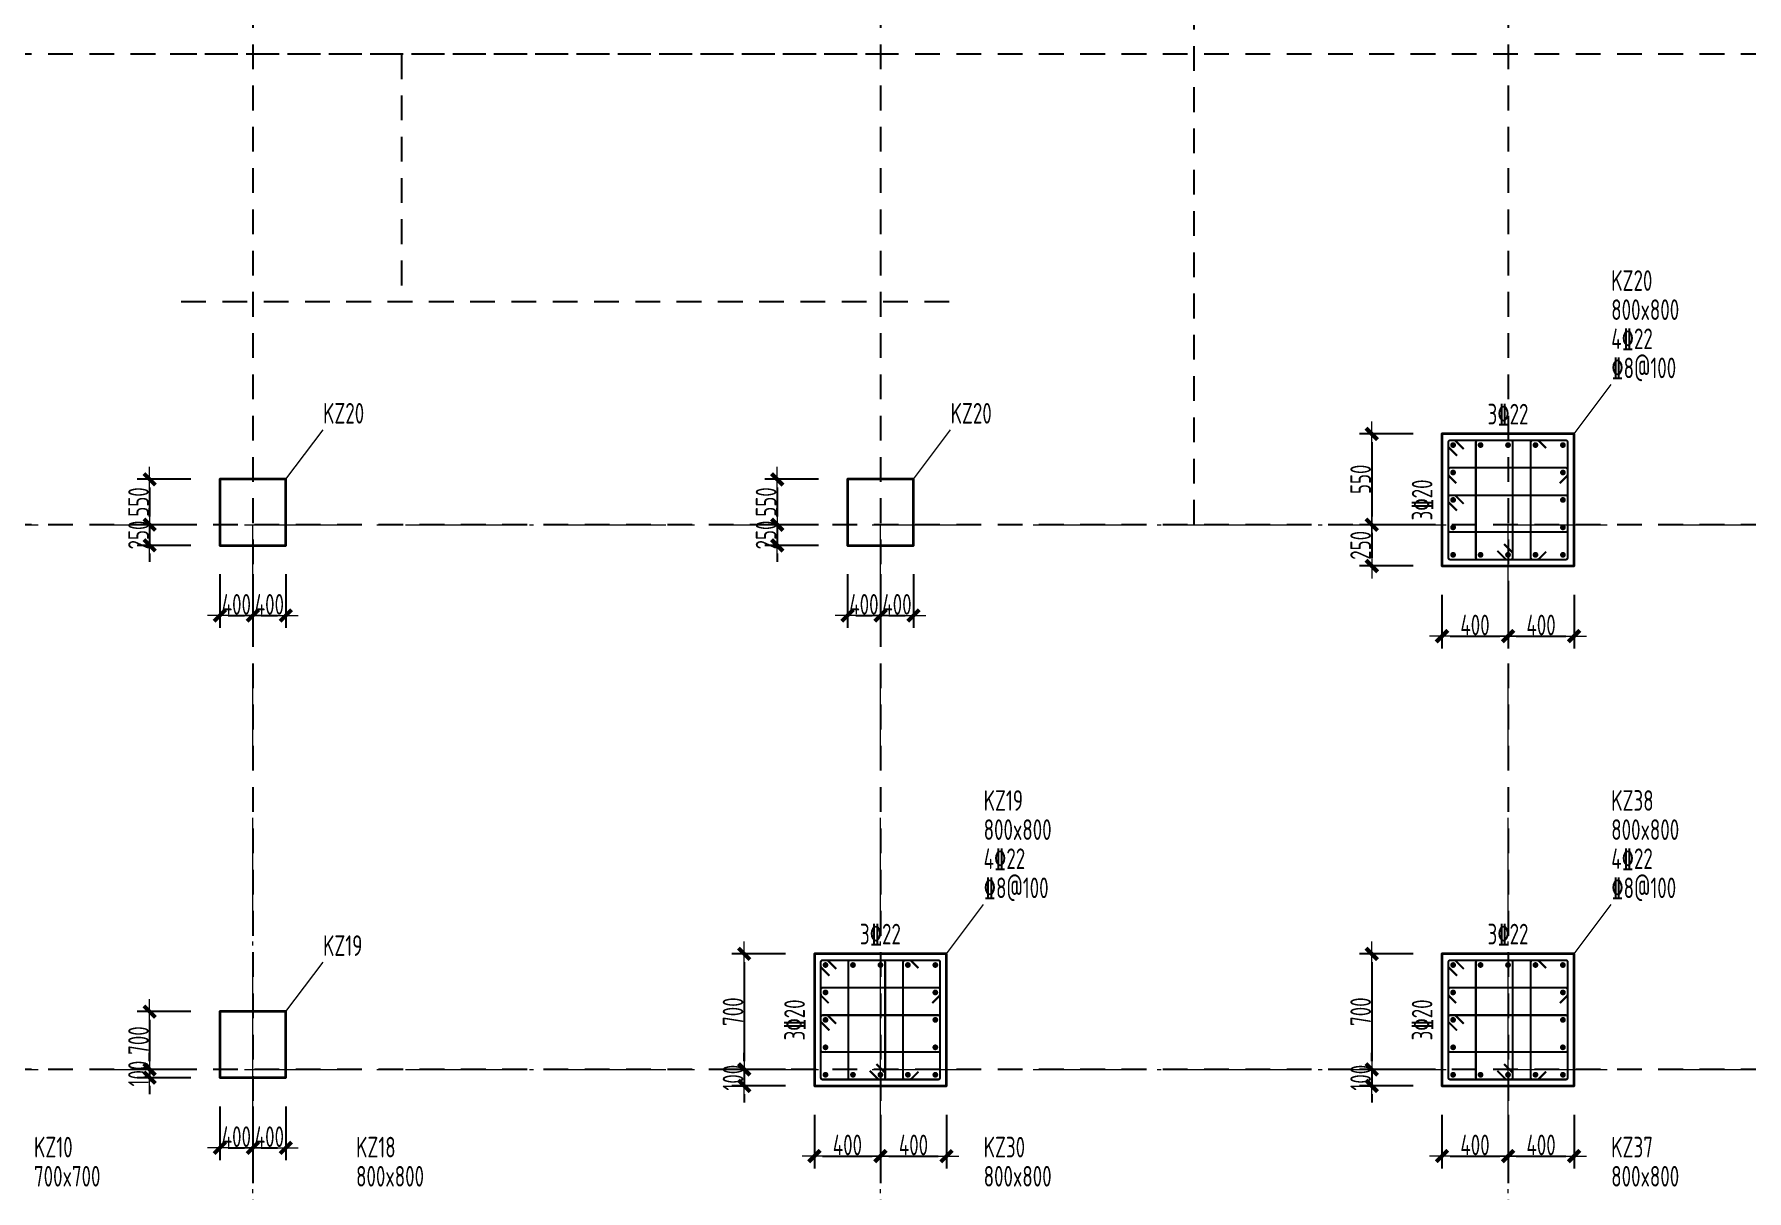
# Model space of a CAD drawing. Header units: millimetres. Extents: x 539196 to 807275, y 431843 to 1156631.
# Drawn here: x 617021 to 637759, y 628489 to 642502 of the extents above; entities that cross this region are included whole.
import ezdxf
from ezdxf.enums import TextEntityAlignment as Align

# ---------------------------------------------------------------- set-up
doc = ezdxf.new("R2010")
doc.units = ezdxf.units.MM
doc.header["$MEASUREMENT"] = 0
for name, pattern in [('DOTE', [2.42, 2, -0.2, 0.02, -0.2]), ('点划线', [1850, 1200, -300, 50, -300]), ('虚线', [500, 300, -200])]:
    doc.linetypes.add(name, pattern=pattern)
doc.layers.add('DOTE', color=1, linetype='DOTE')
for name, color, linetype, lineweight in [('柱原位标注', 7, 'Continuous', 18), ('柱尺寸标注', 3, 'Continuous', 18), ('柱标注引线', 2, 'Continuous', 18), ('柱箍筋', 1, 'Continuous', 25), ('柱纵筋', 1, 'Continuous', 70), ('柱集中标注', 2, 'Continuous', 18), ('砼柱', 2, 'Continuous', 35), ('网格', 9, '点划线', 18)]:
    doc.layers.add(name, color=color, linetype=linetype, lineweight=lineweight)
doc.styles.add('样式 1_yjk', font='yjkeng.shx', dxfattribs={"width": 0.7, "bigfont": 'yjkchn.shx'})
doc.dimstyles.new('盈建科结构_yjk', dxfattribs={"dimscale": 100, "dimtxt": 2.5, "dimasz": 1, "dimexe": 1.5, "dimexo": 0.625, "dimgap": 0.1, "dimtad": 1, "dimdec": 0, "dimrnd": 1, "dimzin": 0, "dimdsep": 46, "dimtxsty": '样式 1_yjk', "dimblk": '_yjkbk', "dimblk1": 'ARCHTICK', "dimblk2": 'ARCHTICK', "dimcen": 0.09, "dimadec": 0, "dimazin": 0, "dimtfac": 1, "dimtdec": 4, "dimtix": 1, "dimtmove": 2, "dimatfit": 3, "dimfxl": 0, "dimtolj": 1, "dimtzin": 0, "dimarcsym": 0})

# ---------------------------------------------------------------- blocks, each defined once
blk = doc.blocks.new('_yjkbk')
blk.add_line((-1, 0), (1.5, 0))
blk.add_lwpolyline([(-0.7, -0.7, 0.5, 0.5, 0), (0.7, 0.7, 0.5, 0.5, 0)], format="xyseb")
blk = doc.blocks.new('*D2238')
at = {"layer": 'Defpoints', "color": 0}
for p in [(626868, 636309), (627268, 636309), (627268, 635459)]:
    blk.add_point(p, dxfattribs=at)
at = {"layer": '柱尺寸标注', "color": 0, "lineweight": -2}
for p, q in [((626868, 635959), (626868, 635309)), ((627268, 635959), (627268, 635309)), ((626968, 635459), (627168, 635459))]:
    blk.add_line(p, q, dxfattribs=at)
at = {"layer": '柱尺寸标注', "color": 0, "lineweight": -2, "xscale": 100, "yscale": 100, "zscale": 100, "rotation": 180}
blk.add_blockref('_yjkbk', (626868, 635459), dxfattribs=at)
at = {"layer": '柱尺寸标注', "color": 0, "lineweight": -2, "xscale": 100, "yscale": 100, "zscale": 100}
blk.add_blockref('_yjkbk', (627268, 635459), dxfattribs=at)
at = {"layer": '柱尺寸标注', "color": 0, "insert": (627068, 635594), "char_height": 250, "attachment_point": 5, "style": '样式 1_yjk'}
blk.add_mtext('\\A1;400', dxfattribs=at)
blk = doc.blocks.new('_ARCHTICK')
at = {"color": 0, "linetype": 'ByBlock', "const_width": 0.15}
blk.add_lwpolyline([(-0.5, -0.5), (0.5, 0.5)], dxfattribs=at)
blk = doc.blocks.new('*D2239')
at = {"layer": 'Defpoints', "color": 0}
for p in [(627268, 636309), (627668, 636309), (627668, 635459)]:
    blk.add_point(p, dxfattribs=at)
at = {"layer": '柱尺寸标注', "color": 0, "lineweight": -2}
for p, q in [((627268, 635959), (627268, 635309)), ((627668, 635959), (627668, 635309)), ((627368, 635459), (627568, 635459))]:
    blk.add_line(p, q, dxfattribs=at)
at = {"layer": '柱尺寸标注', "color": 0, "lineweight": -2, "xscale": 100, "yscale": 100, "zscale": 100, "rotation": 180}
blk.add_blockref('_yjkbk', (627268, 635459), dxfattribs=at)
at = {"layer": '柱尺寸标注', "color": 0, "lineweight": -2, "xscale": 100, "yscale": 100, "zscale": 100}
blk.add_blockref('_yjkbk', (627668, 635459), dxfattribs=at)
at = {"layer": '柱尺寸标注', "color": 0, "insert": (627468, 635594), "char_height": 250, "attachment_point": 5, "style": '样式 1_yjk'}
blk.add_mtext('\\A1;400', dxfattribs=at)
blk = doc.blocks.new('*D2240')
at = {"layer": 'Defpoints', "color": 0}
for p in [(626868, 637109), (626018, 636559), (626868, 636559)]:
    blk.add_point(p, dxfattribs=at)
at = {"layer": '柱尺寸标注', "color": 0, "lineweight": -2}
for p, q in [((626518, 637109), (625868, 637109)), ((626018, 637009), (626018, 636659)), ((626518, 636559), (625868, 636559))]:
    blk.add_line(p, q, dxfattribs=at)
at = {"layer": '柱尺寸标注', "color": 0, "lineweight": -2, "xscale": 100, "yscale": 100, "zscale": 100}
for p, rotation in [((626018, 637109), 90), ((626018, 636559), 270)]:
    blk.add_blockref('_yjkbk', p, dxfattribs=dict(at, rotation=rotation))
at = {"layer": '柱尺寸标注', "color": 0, "insert": (625883, 636834), "char_height": 250, "attachment_point": 5, "rotation": 90, "style": '样式 1_yjk'}
blk.add_mtext('\\A1;550', dxfattribs=at)
blk = doc.blocks.new('*D2241')
at = {"layer": 'Defpoints', "color": 0}
for p in [(626868, 636559), (626018, 636309), (626868, 636309)]:
    blk.add_point(p, dxfattribs=at)
at = {"layer": '柱尺寸标注', "color": 0, "lineweight": -2}
for p, q in [((626018, 636659), (626018, 636759)), ((626518, 636559), (625868, 636559)), ((626018, 636559), (626018, 636309)), ((626518, 636309), (625868, 636309)), ((626018, 636209), (626018, 636109))]:
    blk.add_line(p, q, dxfattribs=at)
at = {"layer": '柱尺寸标注', "color": 0, "lineweight": -2, "xscale": 100, "yscale": 100, "zscale": 100}
for p, rotation in [((626018, 636559), 270), ((626018, 636309), 90)]:
    blk.add_blockref('_yjkbk', p, dxfattribs=dict(at, rotation=rotation))
at = {"layer": '柱尺寸标注', "color": 0, "insert": (625883, 636434), "char_height": 250, "attachment_point": 5, "rotation": 90, "style": '样式 1_yjk'}
blk.add_mtext('\\A1;250', dxfattribs=at)
blk = doc.blocks.new('*D2242')
at = {"layer": 'Defpoints', "color": 0}
for p in [(626468, 629759), (627268, 629759), (627268, 628909)]:
    blk.add_point(p, dxfattribs=at)
at = {"layer": '柱尺寸标注', "color": 0, "lineweight": -2}
for p, q in [((626468, 629409), (626468, 628759)), ((627268, 629409), (627268, 628759)), ((626568, 628909), (627168, 628909))]:
    blk.add_line(p, q, dxfattribs=at)
at = {"layer": '柱尺寸标注', "color": 0, "lineweight": -2, "xscale": 100, "yscale": 100, "zscale": 100, "rotation": 180}
blk.add_blockref('_yjkbk', (626468, 628909), dxfattribs=at)
at = {"layer": '柱尺寸标注', "color": 0, "lineweight": -2, "xscale": 100, "yscale": 100, "zscale": 100}
blk.add_blockref('_yjkbk', (627268, 628909), dxfattribs=at)
at = {"layer": '柱尺寸标注', "color": 0, "insert": (626868, 629044), "char_height": 250, "attachment_point": 5, "style": '样式 1_yjk'}
blk.add_mtext('\\A1;400', dxfattribs=at)
blk = doc.blocks.new('*D2243')
at = {"layer": 'Defpoints', "color": 0}
for p in [(627268, 629759), (628068, 629759), (628068, 628909)]:
    blk.add_point(p, dxfattribs=at)
at = {"layer": '柱尺寸标注', "color": 0, "lineweight": -2}
for p, q in [((627268, 629409), (627268, 628759)), ((628068, 629409), (628068, 628759)), ((627368, 628909), (627968, 628909))]:
    blk.add_line(p, q, dxfattribs=at)
at = {"layer": '柱尺寸标注', "color": 0, "lineweight": -2, "xscale": 100, "yscale": 100, "zscale": 100, "rotation": 180}
blk.add_blockref('_yjkbk', (627268, 628909), dxfattribs=at)
at = {"layer": '柱尺寸标注', "color": 0, "lineweight": -2, "xscale": 100, "yscale": 100, "zscale": 100}
blk.add_blockref('_yjkbk', (628068, 628909), dxfattribs=at)
at = {"layer": '柱尺寸标注', "color": 0, "insert": (627668, 629044), "char_height": 250, "attachment_point": 5, "style": '样式 1_yjk'}
blk.add_mtext('\\A1;400', dxfattribs=at)
blk = doc.blocks.new('*D2244')
at = {"layer": 'Defpoints', "color": 0}
for p in [(626468, 631359), (625618, 629959), (626468, 629959)]:
    blk.add_point(p, dxfattribs=at)
at = {"layer": '柱尺寸标注', "color": 0, "lineweight": -2}
for p, q in [((626118, 631359), (625468, 631359)), ((625618, 631259), (625618, 630059)), ((626118, 629959), (625468, 629959))]:
    blk.add_line(p, q, dxfattribs=at)
at = {"layer": '柱尺寸标注', "color": 0, "lineweight": -2, "xscale": 100, "yscale": 100, "zscale": 100}
for p, rotation in [((625618, 631359), 90), ((625618, 629959), 270)]:
    blk.add_blockref('_yjkbk', p, dxfattribs=dict(at, rotation=rotation))
at = {"layer": '柱尺寸标注', "color": 0, "insert": (625483, 630659), "char_height": 250, "attachment_point": 5, "rotation": 90, "style": '样式 1_yjk'}
blk.add_mtext('\\A1;700', dxfattribs=at)
blk = doc.blocks.new('*D2245')
at = {"layer": 'Defpoints', "color": 0}
for p in [(626468, 629959), (625618, 629759), (626468, 629759)]:
    blk.add_point(p, dxfattribs=at)
at = {"layer": '柱尺寸标注', "color": 0, "lineweight": -2}
for p, q in [((625618, 630059), (625618, 630159)), ((626118, 629959), (625468, 629959)), ((625618, 629959), (625618, 629759)), ((626118, 629759), (625468, 629759)), ((625618, 629659), (625618, 629559))]:
    blk.add_line(p, q, dxfattribs=at)
at = {"layer": '柱尺寸标注', "color": 0, "lineweight": -2, "xscale": 100, "yscale": 100, "zscale": 100}
for p, rotation in [((625618, 629959), 270), ((625618, 629759), 90)]:
    blk.add_blockref('_yjkbk', p, dxfattribs=dict(at, rotation=rotation))
at = {"layer": '柱尺寸标注', "color": 0, "insert": (625483, 629859), "char_height": 250, "attachment_point": 5, "rotation": 90, "style": '样式 1_yjk'}
blk.add_mtext('\\A1;100', dxfattribs=at)
blk = doc.blocks.new('*D2254')
at = {"layer": 'Defpoints', "color": 0}
for p in [(634068, 636059), (634868, 636059), (634868, 635209)]:
    blk.add_point(p, dxfattribs=at)
at = {"layer": '柱尺寸标注', "color": 0, "lineweight": -2}
for p, q in [((634068, 635709), (634068, 635059)), ((634868, 635709), (634868, 635059)), ((634168, 635209), (634768, 635209))]:
    blk.add_line(p, q, dxfattribs=at)
at = {"layer": '柱尺寸标注', "color": 0, "lineweight": -2, "xscale": 100, "yscale": 100, "zscale": 100, "rotation": 180}
blk.add_blockref('_yjkbk', (634068, 635209), dxfattribs=at)
at = {"layer": '柱尺寸标注', "color": 0, "lineweight": -2, "xscale": 100, "yscale": 100, "zscale": 100}
blk.add_blockref('_yjkbk', (634868, 635209), dxfattribs=at)
at = {"layer": '柱尺寸标注', "color": 0, "insert": (634468, 635344), "char_height": 250, "attachment_point": 5, "style": '样式 1_yjk'}
blk.add_mtext('\\A1;400', dxfattribs=at)
blk = doc.blocks.new('*D2255')
at = {"layer": 'Defpoints', "color": 0}
for p in [(634868, 636059), (635668, 636059), (635668, 635209)]:
    blk.add_point(p, dxfattribs=at)
at = {"layer": '柱尺寸标注', "color": 0, "lineweight": -2}
for p, q in [((634868, 635709), (634868, 635059)), ((635668, 635709), (635668, 635059)), ((634968, 635209), (635568, 635209))]:
    blk.add_line(p, q, dxfattribs=at)
at = {"layer": '柱尺寸标注', "color": 0, "lineweight": -2, "xscale": 100, "yscale": 100, "zscale": 100, "rotation": 180}
blk.add_blockref('_yjkbk', (634868, 635209), dxfattribs=at)
at = {"layer": '柱尺寸标注', "color": 0, "lineweight": -2, "xscale": 100, "yscale": 100, "zscale": 100}
blk.add_blockref('_yjkbk', (635668, 635209), dxfattribs=at)
at = {"layer": '柱尺寸标注', "color": 0, "insert": (635268, 635344), "char_height": 250, "attachment_point": 5, "style": '样式 1_yjk'}
blk.add_mtext('\\A1;400', dxfattribs=at)
blk = doc.blocks.new('*D2256')
at = {"layer": 'Defpoints', "color": 0}
for p in [(634068, 637659), (633218, 636559), (634068, 636559)]:
    blk.add_point(p, dxfattribs=at)
at = {"layer": '柱尺寸标注', "color": 0, "lineweight": -2}
for p, q in [((633718, 637659), (633068, 637659)), ((633218, 637559), (633218, 636659)), ((633718, 636559), (633068, 636559))]:
    blk.add_line(p, q, dxfattribs=at)
at = {"layer": '柱尺寸标注', "color": 0, "lineweight": -2, "xscale": 100, "yscale": 100, "zscale": 100}
for p, rotation in [((633218, 637659), 90), ((633218, 636559), 270)]:
    blk.add_blockref('_yjkbk', p, dxfattribs=dict(at, rotation=rotation))
at = {"layer": '柱尺寸标注', "color": 0, "insert": (633083, 637109), "char_height": 250, "attachment_point": 5, "rotation": 90, "style": '样式 1_yjk'}
blk.add_mtext('\\A1;550', dxfattribs=at)
blk = doc.blocks.new('*D2257')
at = {"layer": 'Defpoints', "color": 0}
for p in [(634068, 636559), (633218, 636059), (634068, 636059)]:
    blk.add_point(p, dxfattribs=at)
at = {"layer": '柱尺寸标注', "color": 0, "lineweight": -2}
for p, q in [((633718, 636559), (633068, 636559)), ((633218, 636459), (633218, 636159)), ((633718, 636059), (633068, 636059))]:
    blk.add_line(p, q, dxfattribs=at)
at = {"layer": '柱尺寸标注', "color": 0, "lineweight": -2, "xscale": 100, "yscale": 100, "zscale": 100}
for p, rotation in [((633218, 636559), 90), ((633218, 636059), 270)]:
    blk.add_blockref('_yjkbk', p, dxfattribs=dict(at, rotation=rotation))
at = {"layer": '柱尺寸标注', "color": 0, "insert": (633083, 636309), "char_height": 250, "attachment_point": 5, "rotation": 90, "style": '样式 1_yjk'}
blk.add_mtext('\\A1;250', dxfattribs=at)
blk = doc.blocks.new('*D2258')
at = {"layer": 'Defpoints', "color": 0}
for p in [(634068, 629759), (634868, 629759), (634868, 628909)]:
    blk.add_point(p, dxfattribs=at)
at = {"layer": '柱尺寸标注', "color": 0, "lineweight": -2}
for p, q in [((634068, 629409), (634068, 628759)), ((634868, 629409), (634868, 628759)), ((634168, 628909), (634768, 628909))]:
    blk.add_line(p, q, dxfattribs=at)
at = {"layer": '柱尺寸标注', "color": 0, "lineweight": -2, "xscale": 100, "yscale": 100, "zscale": 100, "rotation": 180}
blk.add_blockref('_yjkbk', (634068, 628909), dxfattribs=at)
at = {"layer": '柱尺寸标注', "color": 0, "lineweight": -2, "xscale": 100, "yscale": 100, "zscale": 100}
blk.add_blockref('_yjkbk', (634868, 628909), dxfattribs=at)
at = {"layer": '柱尺寸标注', "color": 0, "insert": (634468, 629044), "char_height": 250, "attachment_point": 5, "style": '样式 1_yjk'}
blk.add_mtext('\\A1;400', dxfattribs=at)
blk = doc.blocks.new('*D2259')
at = {"layer": 'Defpoints', "color": 0}
for p in [(634868, 629759), (635668, 629759), (635668, 628909)]:
    blk.add_point(p, dxfattribs=at)
at = {"layer": '柱尺寸标注', "color": 0, "lineweight": -2}
for p, q in [((634868, 629409), (634868, 628759)), ((635668, 629409), (635668, 628759)), ((634968, 628909), (635568, 628909))]:
    blk.add_line(p, q, dxfattribs=at)
at = {"layer": '柱尺寸标注', "color": 0, "lineweight": -2, "xscale": 100, "yscale": 100, "zscale": 100, "rotation": 180}
blk.add_blockref('_yjkbk', (634868, 628909), dxfattribs=at)
at = {"layer": '柱尺寸标注', "color": 0, "lineweight": -2, "xscale": 100, "yscale": 100, "zscale": 100}
blk.add_blockref('_yjkbk', (635668, 628909), dxfattribs=at)
at = {"layer": '柱尺寸标注', "color": 0, "insert": (635268, 629044), "char_height": 250, "attachment_point": 5, "style": '样式 1_yjk'}
blk.add_mtext('\\A1;400', dxfattribs=at)
blk = doc.blocks.new('*D2260')
at = {"layer": 'Defpoints', "color": 0}
for p in [(634068, 631359), (633218, 629959), (634068, 629959)]:
    blk.add_point(p, dxfattribs=at)
at = {"layer": '柱尺寸标注', "color": 0, "lineweight": -2}
for p, q in [((633718, 631359), (633068, 631359)), ((633218, 631259), (633218, 630059)), ((633718, 629959), (633068, 629959))]:
    blk.add_line(p, q, dxfattribs=at)
at = {"layer": '柱尺寸标注', "color": 0, "lineweight": -2, "xscale": 100, "yscale": 100, "zscale": 100}
for p, rotation in [((633218, 631359), 90), ((633218, 629959), 270)]:
    blk.add_blockref('_yjkbk', p, dxfattribs=dict(at, rotation=rotation))
at = {"layer": '柱尺寸标注', "color": 0, "insert": (633083, 630659), "char_height": 250, "attachment_point": 5, "rotation": 90, "style": '样式 1_yjk'}
blk.add_mtext('\\A1;700', dxfattribs=at)
blk = doc.blocks.new('*D2261')
at = {"layer": 'Defpoints', "color": 0}
for p in [(634068, 629959), (633218, 629759), (634068, 629759)]:
    blk.add_point(p, dxfattribs=at)
at = {"layer": '柱尺寸标注', "color": 0, "lineweight": -2}
for p, q in [((633218, 630059), (633218, 630159)), ((633718, 629959), (633068, 629959)), ((633218, 629959), (633218, 629759)), ((633718, 629759), (633068, 629759)), ((633218, 629659), (633218, 629559))]:
    blk.add_line(p, q, dxfattribs=at)
at = {"layer": '柱尺寸标注', "color": 0, "lineweight": -2, "xscale": 100, "yscale": 100, "zscale": 100}
for p, rotation in [((633218, 629959), 270), ((633218, 629759), 90)]:
    blk.add_blockref('_yjkbk', p, dxfattribs=dict(at, rotation=rotation))
at = {"layer": '柱尺寸标注', "color": 0, "insert": (633083, 629859), "char_height": 250, "attachment_point": 5, "rotation": 90, "style": '样式 1_yjk'}
blk.add_mtext('\\A1;100', dxfattribs=at)
blk = doc.blocks.new('*D2286')
at = {"layer": 'Defpoints', "color": 0}
for p in [(619268, 636309), (619668, 636309), (619668, 635459)]:
    blk.add_point(p, dxfattribs=at)
at = {"layer": '柱尺寸标注', "color": 0, "lineweight": -2}
for p, q in [((619268, 635959), (619268, 635309)), ((619668, 635959), (619668, 635309)), ((619368, 635459), (619568, 635459))]:
    blk.add_line(p, q, dxfattribs=at)
at = {"layer": '柱尺寸标注', "color": 0, "lineweight": -2, "xscale": 100, "yscale": 100, "zscale": 100, "rotation": 180}
blk.add_blockref('_yjkbk', (619268, 635459), dxfattribs=at)
at = {"layer": '柱尺寸标注', "color": 0, "lineweight": -2, "xscale": 100, "yscale": 100, "zscale": 100}
blk.add_blockref('_yjkbk', (619668, 635459), dxfattribs=at)
at = {"layer": '柱尺寸标注', "color": 0, "insert": (619468, 635594), "char_height": 250, "attachment_point": 5, "style": '样式 1_yjk'}
blk.add_mtext('\\A1;400', dxfattribs=at)
blk = doc.blocks.new('*D2287')
at = {"layer": 'Defpoints', "color": 0}
for p in [(619668, 636309), (620068, 636309), (620068, 635459)]:
    blk.add_point(p, dxfattribs=at)
at = {"layer": '柱尺寸标注', "color": 0, "lineweight": -2}
for p, q in [((619668, 635959), (619668, 635309)), ((620068, 635959), (620068, 635309)), ((619768, 635459), (619968, 635459))]:
    blk.add_line(p, q, dxfattribs=at)
at = {"layer": '柱尺寸标注', "color": 0, "lineweight": -2, "xscale": 100, "yscale": 100, "zscale": 100, "rotation": 180}
blk.add_blockref('_yjkbk', (619668, 635459), dxfattribs=at)
at = {"layer": '柱尺寸标注', "color": 0, "lineweight": -2, "xscale": 100, "yscale": 100, "zscale": 100}
blk.add_blockref('_yjkbk', (620068, 635459), dxfattribs=at)
at = {"layer": '柱尺寸标注', "color": 0, "insert": (619868, 635594), "char_height": 250, "attachment_point": 5, "style": '样式 1_yjk'}
blk.add_mtext('\\A1;400', dxfattribs=at)
blk = doc.blocks.new('*D2288')
at = {"layer": 'Defpoints', "color": 0}
for p in [(619268, 637109), (618418, 636559), (619268, 636559)]:
    blk.add_point(p, dxfattribs=at)
at = {"layer": '柱尺寸标注', "color": 0, "lineweight": -2}
for p, q in [((618918, 637109), (618268, 637109)), ((618418, 637009), (618418, 636659)), ((618918, 636559), (618268, 636559))]:
    blk.add_line(p, q, dxfattribs=at)
at = {"layer": '柱尺寸标注', "color": 0, "lineweight": -2, "xscale": 100, "yscale": 100, "zscale": 100}
for p, rotation in [((618418, 637109), 90), ((618418, 636559), 270)]:
    blk.add_blockref('_yjkbk', p, dxfattribs=dict(at, rotation=rotation))
at = {"layer": '柱尺寸标注', "color": 0, "insert": (618283, 636834), "char_height": 250, "attachment_point": 5, "rotation": 90, "style": '样式 1_yjk'}
blk.add_mtext('\\A1;550', dxfattribs=at)
blk = doc.blocks.new('*D2289')
at = {"layer": 'Defpoints', "color": 0}
for p in [(619268, 636559), (618418, 636309), (619268, 636309)]:
    blk.add_point(p, dxfattribs=at)
at = {"layer": '柱尺寸标注', "color": 0, "lineweight": -2}
for p, q in [((618418, 636659), (618418, 636759)), ((618918, 636559), (618268, 636559)), ((618418, 636559), (618418, 636309)), ((618918, 636309), (618268, 636309)), ((618418, 636209), (618418, 636109))]:
    blk.add_line(p, q, dxfattribs=at)
at = {"layer": '柱尺寸标注', "color": 0, "lineweight": -2, "xscale": 100, "yscale": 100, "zscale": 100}
for p, rotation in [((618418, 636559), 270), ((618418, 636309), 90)]:
    blk.add_blockref('_yjkbk', p, dxfattribs=dict(at, rotation=rotation))
at = {"layer": '柱尺寸标注', "color": 0, "insert": (618283, 636434), "char_height": 250, "attachment_point": 5, "rotation": 90, "style": '样式 1_yjk'}
blk.add_mtext('\\A1;250', dxfattribs=at)
blk = doc.blocks.new('*D2290')
at = {"layer": 'Defpoints', "color": 0}
for p in [(619268, 629859), (619668, 629859), (619668, 629009)]:
    blk.add_point(p, dxfattribs=at)
at = {"layer": '柱尺寸标注', "color": 0, "lineweight": -2}
for p, q in [((619268, 629509), (619268, 628859)), ((619668, 629509), (619668, 628859)), ((619368, 629009), (619568, 629009))]:
    blk.add_line(p, q, dxfattribs=at)
at = {"layer": '柱尺寸标注', "color": 0, "lineweight": -2, "xscale": 100, "yscale": 100, "zscale": 100, "rotation": 180}
blk.add_blockref('_yjkbk', (619268, 629009), dxfattribs=at)
at = {"layer": '柱尺寸标注', "color": 0, "lineweight": -2, "xscale": 100, "yscale": 100, "zscale": 100}
blk.add_blockref('_yjkbk', (619668, 629009), dxfattribs=at)
at = {"layer": '柱尺寸标注', "color": 0, "insert": (619468, 629144), "char_height": 250, "attachment_point": 5, "style": '样式 1_yjk'}
blk.add_mtext('\\A1;400', dxfattribs=at)
blk = doc.blocks.new('*D2291')
at = {"layer": 'Defpoints', "color": 0}
for p in [(619668, 629859), (620068, 629859), (620068, 629009)]:
    blk.add_point(p, dxfattribs=at)
at = {"layer": '柱尺寸标注', "color": 0, "lineweight": -2}
for p, q in [((619668, 629509), (619668, 628859)), ((620068, 629509), (620068, 628859)), ((619768, 629009), (619968, 629009))]:
    blk.add_line(p, q, dxfattribs=at)
at = {"layer": '柱尺寸标注', "color": 0, "lineweight": -2, "xscale": 100, "yscale": 100, "zscale": 100, "rotation": 180}
blk.add_blockref('_yjkbk', (619668, 629009), dxfattribs=at)
at = {"layer": '柱尺寸标注', "color": 0, "lineweight": -2, "xscale": 100, "yscale": 100, "zscale": 100}
blk.add_blockref('_yjkbk', (620068, 629009), dxfattribs=at)
at = {"layer": '柱尺寸标注', "color": 0, "insert": (619868, 629144), "char_height": 250, "attachment_point": 5, "style": '样式 1_yjk'}
blk.add_mtext('\\A1;400', dxfattribs=at)
blk = doc.blocks.new('*D2292')
at = {"layer": 'Defpoints', "color": 0}
for p in [(619268, 630659), (618418, 629959), (619268, 629959)]:
    blk.add_point(p, dxfattribs=at)
at = {"layer": '柱尺寸标注', "color": 0, "lineweight": -2}
for p, q in [((618918, 630659), (618268, 630659)), ((618418, 630559), (618418, 630059)), ((618918, 629959), (618268, 629959))]:
    blk.add_line(p, q, dxfattribs=at)
at = {"layer": '柱尺寸标注', "color": 0, "lineweight": -2, "xscale": 100, "yscale": 100, "zscale": 100}
for p, rotation in [((618418, 630659), 90), ((618418, 629959), 270)]:
    blk.add_blockref('_yjkbk', p, dxfattribs=dict(at, rotation=rotation))
at = {"layer": '柱尺寸标注', "color": 0, "insert": (618283, 630309), "char_height": 250, "attachment_point": 5, "rotation": 90, "style": '样式 1_yjk'}
blk.add_mtext('\\A1;700', dxfattribs=at)
blk = doc.blocks.new('*D2293')
at = {"layer": 'Defpoints', "color": 0}
for p in [(618418, 629859), (619268, 629959), (619268, 629859)]:
    blk.add_point(p, dxfattribs=at)
at = {"layer": '柱尺寸标注', "color": 0, "lineweight": -2}
for p, q in [((618418, 630059), (618418, 630159)), ((618918, 629959), (618268, 629959)), ((618918, 629859), (618268, 629859)), ((618418, 629959), (618418, 629859)), ((618418, 629759), (618418, 629659))]:
    blk.add_line(p, q, dxfattribs=at)
at = {"layer": '柱尺寸标注', "color": 0, "lineweight": -2, "xscale": 100, "yscale": 100, "zscale": 100}
for p, rotation in [((618418, 629959), 270), ((618418, 629859), 90)]:
    blk.add_blockref('_yjkbk', p, dxfattribs=dict(at, rotation=rotation))
at = {"layer": '柱尺寸标注', "color": 0, "insert": (618283, 629909), "char_height": 250, "attachment_point": 5, "rotation": 90, "style": '样式 1_yjk'}
blk.add_mtext('\\A1;100', dxfattribs=at)
blk = doc.blocks.new('jzzw')
at = {"layer": 'DOTE', "color": 1, "linetype": '虚线'}
for p, q in [((928786, 890469), (928786, 834829)), ((932586, 852149), (932586, 890469)), ((936386, 890469), (936386, 834829)), ((921186, 872969), (921186, 834829)), ((952506, 857849), (912186, 857849)), ((928906, 857849), (920186, 857849)), ((922986, 857849), (922986, 854849)), ((929618, 854849), (920186, 854849)), ((952506, 852149), (912186, 852149)), ((952506, 845549), (911886, 845549)), ((952506, 845549), (911886, 845549))]:
    blk.add_line(p, q, dxfattribs=at)

msp = doc.modelspace()

# ---------------------------------------------------------------- linework, layer by layer
at = {"layer": '柱标注引线'}
for p, q in [((635667.6, 637659.2), (636117.6, 638259.2)), ((620067.6, 637109.2), (620517.6, 637709.2)), ((627667.6, 637109.2), (628117.6, 637709.2)), ((628067.6, 631359.2), (628517.6, 631959.2)), ((635667.6, 631359.2), (636117.6, 631959.2)), ((620067.6, 630659.2), (620517.6, 631259.2))]:
    msp.add_line(p, q, dxfattribs=at)
at = {"layer": '柱箍筋', "const_width": 25}
for points in [[(634331.6, 637476.5), (634233.4, 637574.8, 0.1989124), (634216.6, 637581.7), (634168.8, 637581.7, 0.4142136), (634145.1, 637558), (634145.1, 636160.5, 0.4142136), (634168.8, 636136.7), (635566.3, 636136.7, 0.4142136), (635590.1, 636160.5), (635590.1, 637558, 0.4142136), (635566.3, 637581.7), (634168.8, 637581.7, 0.4142136), (634145.1, 637558), (634145.1, 637510.2, 0.1989124), (634152, 637493.5), (634250.3, 637395.2)], [(634738.5, 636242), (634836.8, 636143.7, 0.1989124), (634853.6, 636136.7), (634901.3, 636136.7, 0.4142136), (634925.1, 636160.5), (634925.1, 637558, 0.4142136), (634901.3, 637581.7), (634501.3, 637581.7, 0.4142136), (634477.6, 637558), (634477.6, 636160.5, 0.4142136), (634501.3, 636136.7), (634901.3, 636136.7, 0.4142136), (634925.1, 636160.5), (634925.1, 636208.2, 0.1989124), (634918.1, 636225), (634819.9, 636323.3)], [(635329.1, 636232.1), (635240.7, 636143.7, -0.131362), (635214.1, 636136.7), (635166.3, 636136.7, -0.4142136), (635142.6, 636160.5), (635142.6, 637558, -0.4142136), (635166.3, 637581.7), (635214.1, 637581.7, -0.131362), (635240.7, 637574.8), (635329.1, 637486.4)], [(634240.4, 637062.7), (634152, 637151.1, -0.131362), (634145.1, 637177.7), (634145.1, 637225.5, -0.4142136), (634168.8, 637249.2), (635566.3, 637249.2, -0.4142136), (635590.1, 637225.5), (635590.1, 637177.7, -0.131362), (635583.1, 637151.1), (635494.7, 637062.7)], [(634250.3, 636730.2), (634152, 636828.5, -0.1989124), (634145.1, 636845.2), (634145.1, 636893, -0.4142136), (634168.8, 636916.7), (635566.3, 636916.7, -0.4142136), (635590.1, 636893), (635590.1, 636493, -0.4142136), (635566.3, 636469.2), (634168.8, 636469.2, -0.4142136), (634145.1, 636493), (634145.1, 636893, -0.4142136), (634168.8, 636916.7), (634216.6, 636916.7, -0.1989124), (634233.4, 636909.8), (634331.6, 636811.5)], [(626731.6, 631176.5), (626633.4, 631274.8, 0.1989124), (626616.6, 631281.7), (626568.8, 631281.7, 0.4142136), (626545.1, 631258), (626545.1, 629860.5, 0.4142136), (626568.8, 629836.7), (627966.3, 629836.7, 0.4142136), (627990.1, 629860.5), (627990.1, 631258, 0.4142136), (627966.3, 631281.7), (626568.8, 631281.7, 0.4142136), (626545.1, 631258), (626545.1, 631210.2, 0.1989124), (626552, 631193.5), (626650.3, 631095.2)], [(627138.5, 629942), (627236.8, 629843.7, 0.1989124), (627253.6, 629836.7), (627301.3, 629836.7, 0.4142136), (627325.1, 629860.5), (627325.1, 631258, 0.4142136), (627301.3, 631281.7), (626901.3, 631281.7, 0.4142136), (626877.6, 631258), (626877.6, 629860.5, 0.4142136), (626901.3, 629836.7), (627301.3, 629836.7, 0.4142136), (627325.1, 629860.5), (627325.1, 629908.2, 0.1989124), (627318.1, 629925), (627219.9, 630023.3)], [(627729.1, 629932.1), (627640.7, 629843.7, -0.131362), (627614.1, 629836.7), (627566.3, 629836.7, -0.4142136), (627542.6, 629860.5), (627542.6, 631258, -0.4142136), (627566.3, 631281.7), (627614.1, 631281.7, -0.131362), (627640.7, 631274.8), (627729.1, 631186.4)], [(634331.6, 631176.5), (634233.4, 631274.8, 0.1989124), (634216.6, 631281.7), (634168.8, 631281.7, 0.4142136), (634145.1, 631258), (634145.1, 629860.5, 0.4142136), (634168.8, 629836.7), (635566.3, 629836.7, 0.4142136), (635590.1, 629860.5), (635590.1, 631258, 0.4142136), (635566.3, 631281.7), (634168.8, 631281.7, 0.4142136), (634145.1, 631258), (634145.1, 631210.2, 0.1989124), (634152, 631193.5), (634250.3, 631095.2)], [(634738.5, 629942), (634836.8, 629843.7, 0.1989124), (634853.6, 629836.7), (634901.3, 629836.7, 0.4142136), (634925.1, 629860.5), (634925.1, 631258, 0.4142136), (634901.3, 631281.7), (634501.3, 631281.7, 0.4142136), (634477.6, 631258), (634477.6, 629860.5, 0.4142136), (634501.3, 629836.7), (634901.3, 629836.7, 0.4142136), (634925.1, 629860.5), (634925.1, 629908.2, 0.1989124), (634918.1, 629925), (634819.9, 630023.3)], [(635329.1, 629932.1), (635240.7, 629843.7, -0.131362), (635214.1, 629836.7), (635166.3, 629836.7, -0.4142136), (635142.6, 629860.5), (635142.6, 631258, -0.4142136), (635166.3, 631281.7), (635214.1, 631281.7, -0.131362), (635240.7, 631274.8), (635329.1, 631186.4)], [(626640.4, 630762.7), (626552, 630851.1, -0.131362), (626545.1, 630877.7), (626545.1, 630925.5, -0.4142136), (626568.8, 630949.2), (627966.3, 630949.2, -0.4142136), (627990.1, 630925.5), (627990.1, 630877.7, -0.131362), (627983.1, 630851.1), (627894.7, 630762.7)], [(634240.4, 630762.7), (634152, 630851.1, -0.131362), (634145.1, 630877.7), (634145.1, 630925.5, -0.4142136), (634168.8, 630949.2), (635566.3, 630949.2, -0.4142136), (635590.1, 630925.5), (635590.1, 630877.7, -0.131362), (635583.1, 630851.1), (635494.7, 630762.7)], [(626650.3, 630430.2), (626552, 630528.5, -0.1989124), (626545.1, 630545.2), (626545.1, 630593, -0.4142136), (626568.8, 630616.7), (627966.3, 630616.7, -0.4142136), (627990.1, 630593), (627990.1, 630193, -0.4142136), (627966.3, 630169.2), (626568.8, 630169.2, -0.4142136), (626545.1, 630193), (626545.1, 630593, -0.4142136), (626568.8, 630616.7), (626616.6, 630616.7, -0.1989124), (626633.4, 630609.8), (626731.6, 630511.5)], [(634250.3, 630430.2), (634152, 630528.5, -0.1989124), (634145.1, 630545.2), (634145.1, 630593, -0.4142136), (634168.8, 630616.7), (635566.3, 630616.7, -0.4142136), (635590.1, 630593), (635590.1, 630193, -0.4142136), (635566.3, 630169.2), (634168.8, 630169.2, -0.4142136), (634145.1, 630193), (634145.1, 630593, -0.4142136), (634168.8, 630616.7), (634216.6, 630616.7, -0.1989124), (634233.4, 630609.8), (634331.6, 630511.5)]]:
    msp.add_lwpolyline(points, format="xyb", dxfattribs=at)
at = {"layer": '柱纵筋', "const_width": 35}
for points in [[(634220.1, 637524.2, 1), (634185.1, 637524.2, 1)], [(634552.6, 637524.2, 1), (634517.6, 637524.2, 1)], [(634885.1, 637524.2, 1), (634850.1, 637524.2, 1)], [(635217.6, 637524.2, 1), (635182.6, 637524.2, 1)], [(635550.1, 637524.2, 1), (635515.1, 637524.2, 1)], [(634220.1, 637191.7, 1), (634185.1, 637191.7, 1)], [(635550.1, 637191.7, 1), (635515.1, 637191.7, 1)], [(634220.1, 636859.2, 1), (634185.1, 636859.2, 1)], [(635550.1, 636859.2, 1), (635515.1, 636859.2, 1)], [(634220.1, 636526.7, 1), (634185.1, 636526.7, 1)], [(635550.1, 636526.7, 1), (635515.1, 636526.7, 1)], [(634220.1, 636194.2, 1), (634185.1, 636194.2, 1)], [(634552.6, 636194.2, 1), (634517.6, 636194.2, 1)], [(634885.1, 636194.2, 1), (634850.1, 636194.2, 1)], [(635217.6, 636194.2, 1), (635182.6, 636194.2, 1)], [(635550.1, 636194.2, 1), (635515.1, 636194.2, 1)], [(626620.1, 631224.2, 1), (626585.1, 631224.2, 1)], [(626952.6, 631224.2, 1), (626917.6, 631224.2, 1)], [(627285.1, 631224.2, 1), (627250.1, 631224.2, 1)], [(627617.6, 631224.2, 1), (627582.6, 631224.2, 1)], [(627950.1, 631224.2, 1), (627915.1, 631224.2, 1)], [(634220.1, 631224.2, 1), (634185.1, 631224.2, 1)], [(634552.6, 631224.2, 1), (634517.6, 631224.2, 1)], [(634885.1, 631224.2, 1), (634850.1, 631224.2, 1)], [(635217.6, 631224.2, 1), (635182.6, 631224.2, 1)], [(635550.1, 631224.2, 1), (635515.1, 631224.2, 1)], [(626620.1, 630891.7, 1), (626585.1, 630891.7, 1)], [(627950.1, 630891.7, 1), (627915.1, 630891.7, 1)], [(634220.1, 630891.7, 1), (634185.1, 630891.7, 1)], [(635550.1, 630891.7, 1), (635515.1, 630891.7, 1)], [(626620.1, 630559.2, 1), (626585.1, 630559.2, 1)], [(627950.1, 630559.2, 1), (627915.1, 630559.2, 1)], [(634220.1, 630559.2, 1), (634185.1, 630559.2, 1)], [(635550.1, 630559.2, 1), (635515.1, 630559.2, 1)], [(626620.1, 630226.7, 1), (626585.1, 630226.7, 1)], [(627950.1, 630226.7, 1), (627915.1, 630226.7, 1)], [(634220.1, 630226.7, 1), (634185.1, 630226.7, 1)], [(635550.1, 630226.7, 1), (635515.1, 630226.7, 1)], [(626620.1, 629894.2, 1), (626585.1, 629894.2, 1)], [(626952.6, 629894.2, 1), (626917.6, 629894.2, 1)], [(627285.1, 629894.2, 1), (627250.1, 629894.2, 1)], [(627617.6, 629894.2, 1), (627582.6, 629894.2, 1)], [(627950.1, 629894.2, 1), (627915.1, 629894.2, 1)], [(634220.1, 629894.2, 1), (634185.1, 629894.2, 1)], [(634552.6, 629894.2, 1), (634517.6, 629894.2, 1)], [(634885.1, 629894.2, 1), (634850.1, 629894.2, 1)], [(635217.6, 629894.2, 1), (635182.6, 629894.2, 1)], [(635550.1, 629894.2, 1), (635515.1, 629894.2, 1)]]:
    msp.add_lwpolyline(points, format="xyb", close=True, dxfattribs=at)
at = {"layer": '砼柱'}
for points in [[(635667.6, 637659.2), (634067.6, 637659.2), (634067.6, 636059.2), (635667.6, 636059.2)], [(620067.6, 637109.2), (619267.6, 637109.2), (619267.6, 636309.2), (620067.6, 636309.2)], [(627667.6, 637109.2), (626867.6, 637109.2), (626867.6, 636309.2), (627667.6, 636309.2)], [(628067.6, 631359.2), (626467.6, 631359.2), (626467.6, 629759.2), (628067.6, 629759.2)], [(635667.6, 631359.2), (634067.6, 631359.2), (634067.6, 629759.2), (635667.6, 629759.2)], [(620067.6, 630659.2), (619267.6, 630659.2), (619267.6, 629859.2), (620067.6, 629859.2)]]:
    msp.add_lwpolyline(points, close=True, dxfattribs=at)
at = {"layer": '网格'}
for p, q in [((615867.6, 636559.2), (619667.6, 636559.2)), ((619667.6, 636559.2), (623467.6, 636559.2)), ((619667.6, 629959.2), (619667.6, 636559.2)), ((623467.6, 636559.2), (627267.6, 636559.2)), ((627267.6, 629959.2), (627267.6, 636559.2)), ((627267.6, 636559.2), (631067.6, 636559.2)), ((631067.6, 636559.2), (634867.6, 636559.2)), ((634867.6, 629959.2), (634867.6, 636559.2)), ((634867.6, 636559.2), (638667.6, 636559.2)), ((615867.6, 629959.2), (619667.6, 629959.2)), ((619667.6, 629959.2), (623467.6, 629959.2)), ((619667.6, 626959.2), (619667.6, 629959.2)), ((623467.6, 629959.2), (627267.6, 629959.2)), ((627267.6, 626959.2), (627267.6, 629959.2)), ((627267.6, 629959.2), (631067.6, 629959.2)), ((631067.6, 629959.2), (634867.6, 629959.2)), ((634867.6, 626959.2), (634867.6, 629959.2)), ((634867.6, 629959.2), (638667.6, 629959.2))]:
    msp.add_line(p, q, dxfattribs=at)

# ---------------------------------------------------------------- block references
msp.add_blockref('jzzw', (-301518.2, -215589.7))

# ---------------------------------------------------------------- texts
at = {"layer": '柱原位标注', "linetype": 'Continuous', "style": '样式 1_yjk', "width": 0.7}
for p in [(634867.6, 637699.2), (627267.6, 631399.2), (634867.6, 631399.2)]:
    msp.add_text('3\x8422', height=250, dxfattribs=at).set_placement(p, align=Align.BOTTOM_CENTER)
for p in [(634027.6, 636859.2), (626427.6, 630559.2), (634027.6, 630559.2)]:
    msp.add_text('3\x8420', height=250, rotation=90, dxfattribs=at).set_placement(p, align=Align.BOTTOM_CENTER)
at = {"layer": '柱集中标注', "linetype": 'Continuous', "style": '样式 1_yjk', "width": 0.7}
for s, p in [('KZ20', (636117.6, 639317.5)), ('800x800', (636117.6, 638964.7)), ('4\x8422', (636117.6, 638612)), ('\x848@100', (636117.6, 638259.2)), ('KZ20', (620517.6, 637709.2)), ('KZ20', (628117.6, 637709.2)), ('KZ19', (628517.6, 633017.5)), ('KZ38', (636117.6, 633017.5)), ('800x800', (628517.6, 632664.7)), ('800x800', (636117.6, 632664.7)), ('4\x8422', (628517.6, 632312)), ('4\x8422', (636117.6, 632312)), ('\x848@100', (628517.6, 631959.2)), ('\x848@100', (636117.6, 631959.2)), ('KZ19', (620517.6, 631259.2)), ('KZ10', (617017.6, 628817.5)), ('KZ18', (620917.6, 628817.5)), ('KZ30', (628517.6, 628817.5)), ('KZ37', (636117.6, 628817.5)), ('700x700', (617017.6, 628464.7)), ('800x800', (620917.6, 628464.7)), ('800x800', (628517.6, 628464.7)), ('800x800', (636117.6, 628464.7))]:
    msp.add_text(s, height=250, dxfattribs=at).set_placement(p, align=Align.BOTTOM_LEFT)

# ---------------------------------------------------------------- dimensions: what is measured, and where the dimension line sits
at = {"layer": '柱尺寸标注'}
for p1, p2, override, picture, middle in [((634067.6, 637659.2), (634067.6, 636559.2), {"dimscale": 100, "dimtxt": 2.5, "dimasz": 1, "dimexe": 1.5, "dimexo": 3.5, "dimgap": 0.1, "dimtad": 1, "dimlfac": 0.5, "dimrnd": 5, "dimdle": 0, "dimfxlon": 0}, '*D2256', (633082.6, 637109.2)), ((619267.6, 637109.2), (619267.6, 636559.2), {"dimscale": 100, "dimtxt": 2.5, "dimasz": 1, "dimexe": 1.5, "dimexo": 3.5, "dimgap": 0.1, "dimtad": 1, "dimlfac": 1, "dimrnd": 5, "dimdle": 0, "dimfxlon": 0}, '*D2288', (618282.6, 636834.2)), ((626867.6, 637109.2), (626867.6, 636559.2), {"dimscale": 100, "dimtxt": 2.5, "dimasz": 1, "dimexe": 1.5, "dimexo": 3.5, "dimgap": 0.1, "dimtad": 1, "dimlfac": 1, "dimrnd": 5, "dimdle": 0, "dimfxlon": 0}, '*D2240', (625882.6, 636834.2)), ((619267.6, 636559.2), (619267.6, 636309.2), {"dimscale": 100, "dimtxt": 2.5, "dimasz": 1, "dimexe": 1.5, "dimexo": 3.5, "dimgap": 0.1, "dimtad": 1, "dimlfac": 1, "dimrnd": 5, "dimdle": 0, "dimfxlon": 0}, '*D2289', (618282.6, 636434.2)), ((626867.6, 636559.2), (626867.6, 636309.2), {"dimscale": 100, "dimtxt": 2.5, "dimasz": 1, "dimexe": 1.5, "dimexo": 3.5, "dimgap": 0.1, "dimtad": 1, "dimlfac": 1, "dimrnd": 5, "dimdle": 0, "dimfxlon": 0}, '*D2241', (625882.6, 636434.2)), ((634067.6, 636559.2), (634067.6, 636059.2), {"dimscale": 100, "dimtxt": 2.5, "dimasz": 1, "dimexe": 1.5, "dimexo": 3.5, "dimgap": 0.1, "dimtad": 1, "dimlfac": 0.5, "dimrnd": 5, "dimdle": 0, "dimfxlon": 0}, '*D2257', (633082.6, 636309.2)), ((619267.6, 636309.2), (619667.6, 636309.2), {"dimscale": 100, "dimtxt": 2.5, "dimasz": 1, "dimexe": 1.5, "dimexo": 3.5, "dimgap": 0.1, "dimtad": 1, "dimlfac": 1, "dimrnd": 5, "dimdle": 0, "dimfxlon": 0}, '*D2286', (619467.6, 635594.2)), ((619667.6, 636309.2), (620067.6, 636309.2), {"dimscale": 100, "dimtxt": 2.5, "dimasz": 1, "dimexe": 1.5, "dimexo": 3.5, "dimgap": 0.1, "dimtad": 1, "dimlfac": 1, "dimrnd": 5, "dimdle": 0, "dimfxlon": 0}, '*D2287', (619867.6, 635594.2)), ((626867.6, 636309.2), (627267.6, 636309.2), {"dimscale": 100, "dimtxt": 2.5, "dimasz": 1, "dimexe": 1.5, "dimexo": 3.5, "dimgap": 0.1, "dimtad": 1, "dimlfac": 1, "dimrnd": 5, "dimdle": 0, "dimfxlon": 0}, '*D2238', (627067.6, 635594.2)), ((627267.6, 636309.2), (627667.6, 636309.2), {"dimscale": 100, "dimtxt": 2.5, "dimasz": 1, "dimexe": 1.5, "dimexo": 3.5, "dimgap": 0.1, "dimtad": 1, "dimlfac": 1, "dimrnd": 5, "dimdle": 0, "dimfxlon": 0}, '*D2239', (627467.6, 635594.2)), ((634067.6, 636059.2), (634867.6, 636059.2), {"dimscale": 100, "dimtxt": 2.5, "dimasz": 1, "dimexe": 1.5, "dimexo": 3.5, "dimgap": 0.1, "dimtad": 1, "dimlfac": 0.5, "dimrnd": 5, "dimdle": 0, "dimfxlon": 0}, '*D2254', (634467.6, 635344.2)), ((634867.6, 636059.2), (635667.6, 636059.2), {"dimscale": 100, "dimtxt": 2.5, "dimasz": 1, "dimexe": 1.5, "dimexo": 3.5, "dimgap": 0.1, "dimtad": 1, "dimlfac": 0.5, "dimrnd": 5, "dimdle": 0, "dimfxlon": 0}, '*D2255', (635267.6, 635344.2)), ((626467.6, 631359.2), (626467.6, 629959.2), {"dimscale": 100, "dimtxt": 2.5, "dimasz": 1, "dimexe": 1.5, "dimexo": 3.5, "dimgap": 0.1, "dimtad": 1, "dimlfac": 0.5, "dimrnd": 5, "dimdle": 0, "dimfxlon": 0}, '*D2244', (625482.6, 630659.2)), ((634067.6, 631359.2), (634067.6, 629959.2), {"dimscale": 100, "dimtxt": 2.5, "dimasz": 1, "dimexe": 1.5, "dimexo": 3.5, "dimgap": 0.1, "dimtad": 1, "dimlfac": 0.5, "dimrnd": 5, "dimdle": 0, "dimfxlon": 0}, '*D2260', (633082.6, 630659.2)), ((619267.6, 630659.2), (619267.6, 629959.2), {"dimscale": 100, "dimtxt": 2.5, "dimasz": 1, "dimexe": 1.5, "dimexo": 3.5, "dimgap": 0.1, "dimtad": 1, "dimlfac": 1, "dimrnd": 5, "dimdle": 0, "dimfxlon": 0}, '*D2292', (618282.6, 630309.2)), ((619267.6, 629959.2), (619267.6, 629859.2), {"dimscale": 100, "dimtxt": 2.5, "dimasz": 1, "dimexe": 1.5, "dimexo": 3.5, "dimgap": 0.1, "dimtad": 1, "dimlfac": 1, "dimrnd": 5, "dimdle": 0, "dimfxlon": 0}, '*D2293', (618282.6, 629909.2)), ((626467.6, 629959.2), (626467.6, 629759.2), {"dimscale": 100, "dimtxt": 2.5, "dimasz": 1, "dimexe": 1.5, "dimexo": 3.5, "dimgap": 0.1, "dimtad": 1, "dimlfac": 0.5, "dimrnd": 5, "dimdle": 0, "dimfxlon": 0}, '*D2245', (625482.6, 629859.2)), ((634067.6, 629959.2), (634067.6, 629759.2), {"dimscale": 100, "dimtxt": 2.5, "dimasz": 1, "dimexe": 1.5, "dimexo": 3.5, "dimgap": 0.1, "dimtad": 1, "dimlfac": 0.5, "dimrnd": 5, "dimdle": 0, "dimfxlon": 0}, '*D2261', (633082.6, 629859.2)), ((619267.6, 629859.2), (619667.6, 629859.2), {"dimscale": 100, "dimtxt": 2.5, "dimasz": 1, "dimexe": 1.5, "dimexo": 3.5, "dimgap": 0.1, "dimtad": 1, "dimlfac": 1, "dimrnd": 5, "dimdle": 0, "dimfxlon": 0}, '*D2290', (619467.6, 629144.2)), ((619667.6, 629859.2), (620067.6, 629859.2), {"dimscale": 100, "dimtxt": 2.5, "dimasz": 1, "dimexe": 1.5, "dimexo": 3.5, "dimgap": 0.1, "dimtad": 1, "dimlfac": 1, "dimrnd": 5, "dimdle": 0, "dimfxlon": 0}, '*D2291', (619867.6, 629144.2)), ((626467.6, 629759.2), (627267.6, 629759.2), {"dimscale": 100, "dimtxt": 2.5, "dimasz": 1, "dimexe": 1.5, "dimexo": 3.5, "dimgap": 0.1, "dimtad": 1, "dimlfac": 0.5, "dimrnd": 5, "dimdle": 0, "dimfxlon": 0}, '*D2242', (626867.6, 629044.2)), ((627267.6, 629759.2), (628067.6, 629759.2), {"dimscale": 100, "dimtxt": 2.5, "dimasz": 1, "dimexe": 1.5, "dimexo": 3.5, "dimgap": 0.1, "dimtad": 1, "dimlfac": 0.5, "dimrnd": 5, "dimdle": 0, "dimfxlon": 0}, '*D2243', (627667.6, 629044.2)), ((634067.6, 629759.2), (634867.6, 629759.2), {"dimscale": 100, "dimtxt": 2.5, "dimasz": 1, "dimexe": 1.5, "dimexo": 3.5, "dimgap": 0.1, "dimtad": 1, "dimlfac": 0.5, "dimrnd": 5, "dimdle": 0, "dimfxlon": 0}, '*D2258', (634467.6, 629044.2)), ((634867.6, 629759.2), (635667.6, 629759.2), {"dimscale": 100, "dimtxt": 2.5, "dimasz": 1, "dimexe": 1.5, "dimexo": 3.5, "dimgap": 0.1, "dimtad": 1, "dimlfac": 0.5, "dimrnd": 5, "dimdle": 0, "dimfxlon": 0}, '*D2259', (635267.6, 629044.2))]:
    dim = msp.add_aligned_dim(p1=p1, p2=p2, distance=-850, dimstyle='盈建科结构_yjk', override=override, dxfattribs=at)
    dim.commit()
    dim.dimension.update_dxf_attribs({"geometry": picture, "text_midpoint": middle})

doc.saveas('drawing.dxf')
